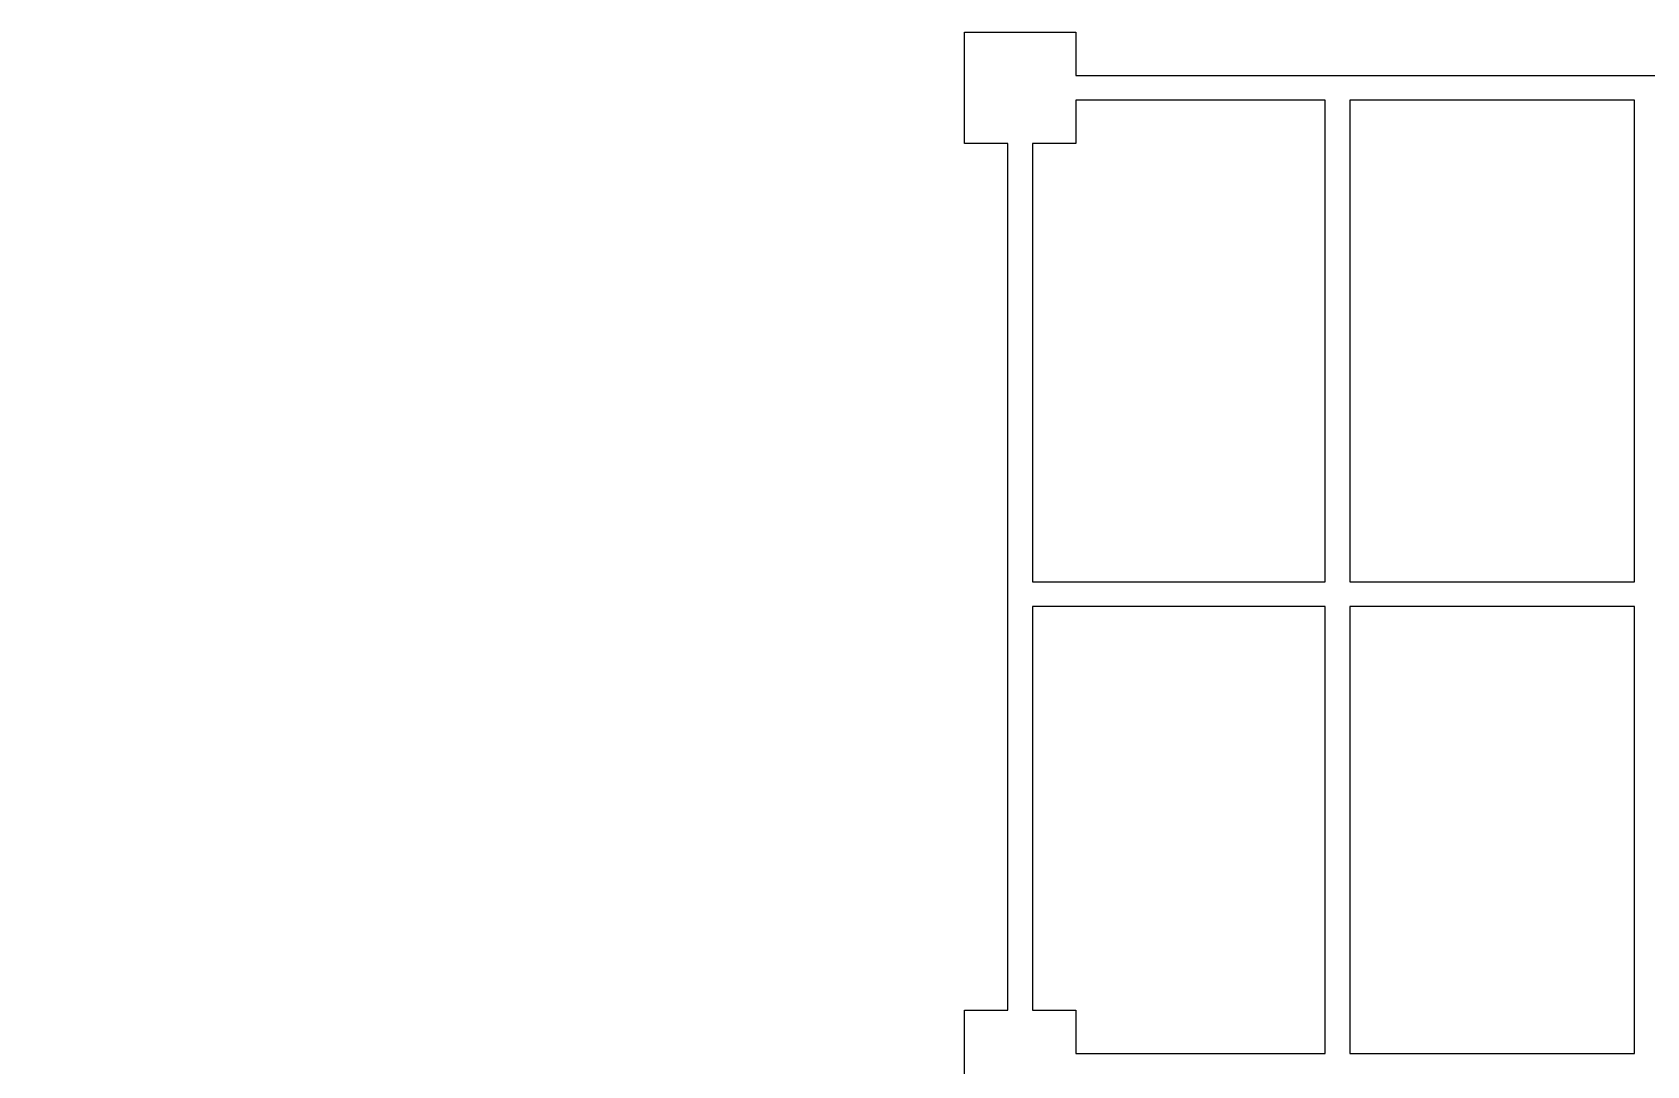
# Model space of a CAD drawing. Header units: millimetres. Extents: x -960 to 41501, y -1010 to 11880.
# Drawn here: x 2595 to 3900, y 10664 to 11499 of the extents above; entities that cross this region are included whole.
import ezdxf
from ezdxf.enums import TextEntityAlignment as Align

# ---------------------------------------------------------------- set-up
doc = ezdxf.new("R2010")
doc.units = ezdxf.units.MM
doc.header["$LTSCALE"] = 100
for name, color, linetype in [('0-xref', 7, 'Continuous'), ('X-S-FAB-L10$0$0-DIM-TXT', 8, 'Continuous'), ('X-S-FAB-L10$0$Steel Frame-188K', 8, 'Continuous')]:
    doc.layers.add(name, color=color, linetype=linetype)
doc.styles.add('X-S-FAB-L10$0$CHINA', font='simplex.shx', dxfattribs={"width": 0.75, "bigfont": 'chineset.shx'})
doc.styles.add('X-S-FAB-L10$0$Standard', font='', dxfattribs={"width": 0.8})
doc.styles.add('X-S-FAB-L10$0$TG_NOTE_TEXT', font='simplex.shx', dxfattribs={"width": 0.75, "bigfont": 'chineset.shx'})
doc.styles.get('X-S-FAB-L10$0$Standard').set_extended_font_data('Microsoft JhengHei')

# ---------------------------------------------------------------- blocks, each defined once
blk = doc.blocks.new('X-S-FAB-L10')
at = {"layer": 'X-S-FAB-L10$0$Steel Frame-188K'}
blk.add_lwpolyline([(2630, 9195), (2630, 9869), (2595, 9869), (2595, 9959), (2685, 9959), (2685, 9924), (3348.5, 9924), (3348.5, 9959), (3383.5, 9959), (3383.5, 10618.6), (3348.5, 10618.6), (3348.5, 10708.6), (3383.5, 10708.6), (3383.5, 11409), (3348.5, 11409), (3348.5, 11499), (3438.5, 11499), (3438.5, 11464), (4275, 11464)], dxfattribs=at)
for points in [[(3640, 11444), (3438.5, 11444), (3438.5, 11409), (3403.5, 11409), (3403.5, 11054.7), (3640, 11054.7)], [(3890, 11444), (3660, 11444), (3660, 11054.7), (3890, 11054.7)], [(3640, 11034.7), (3403.5, 11034.7), (3403.5, 10708.6), (3438.5, 10708.6), (3438.5, 10673.6), (3640, 10673.6)], [(3890, 11034.7), (3660, 11034.7), (3660, 10673.6), (3890, 10673.6)]]:
    blk.add_lwpolyline(points, close=True, dxfattribs=at)
at = {"style": 'X-S-FAB-L10$0$TG_NOTE_TEXT', "width": 0.5, "flags": 1}
for p in [(7463.3, 9020), (18268.3, 8649), (11197.8, 4800.2), (16485.8, 4800.2), (25420.3, 2635), (13360, 320, 0), (7463.3, -33.3)]:
    blk.add_attdef('WH', text='', height=20, dxfattribs=at).set_placement(p, align=Align.BOTTOM_LEFT)
at = {"width": 0.5}
for style, p in [('X-S-FAB-L10$0$TG_NOTE_TEXT', (7585, 9020)), ('X-S-FAB-L10$0$TG_NOTE_TEXT', (18390, 8649)), ('X-S-FAB-L10$0$TG_NOTE_TEXT', (11117.5, 4813.5)), ('X-S-FAB-L10$0$TG_NOTE_TEXT', (16607.5, 4813.5)), ('X-S-FAB-L10$0$TG_NOTE_TEXT', (25350, 2635)), ('X-S-FAB-L10$0$Standard', (13129.4, 325, 0)), ('X-S-FAB-L10$0$TG_NOTE_TEXT', (7585, -20))]:
    blk.add_attdef('DESC', text='', height=10, dxfattribs=dict(at, style=style)).set_placement(p, align=Align.BOTTOM_LEFT)
for tag, style, p in [('TYPE', 'X-S-FAB-L10$0$TG_NOTE_TEXT', (7619.3, 9020)), ('NO', 'X-S-FAB-L10$0$TG_NOTE_TEXT', (7650.1, 9020)), ('TYPE', 'X-S-FAB-L10$0$TG_NOTE_TEXT', (18424.2, 8649)), ('NO', 'X-S-FAB-L10$0$TG_NOTE_TEXT', (18455, 8649)), ('NO', 'X-S-FAB-L10$0$TG_NOTE_TEXT', (11088.6, 4813.5)), ('TYPE', 'X-S-FAB-L10$0$TG_NOTE_TEXT', (11151.8, 4813.5)), ('TYPE', 'X-S-FAB-L10$0$TG_NOTE_TEXT', (16641.8, 4813.5)), ('NO', 'X-S-FAB-L10$0$TG_NOTE_TEXT', (16672.6, 4813.5)), ('NO', 'X-S-FAB-L10$0$TG_NOTE_TEXT', (25313, 2635)), ('TYPE', 'X-S-FAB-L10$0$TG_NOTE_TEXT', (25350, 2635)), ('NO', 'X-S-FAB-L10$0$Standard', (13100, 320, 0)), ('TYPE', 'X-S-FAB-L10$0$Standard', (13129.4, 320, 0)), ('TYPE', 'X-S-FAB-L10$0$TG_NOTE_TEXT', (7619.3, -20)), ('NO', 'X-S-FAB-L10$0$TG_NOTE_TEXT', (7650.1, -20))]:
    blk.add_attdef(tag, text='', height=10, dxfattribs=dict(at, style=style)).set_placement(p, align=Align.BOTTOM_RIGHT)
at = {"style": 'X-S-FAB-L10$0$TG_NOTE_TEXT', "width": 0.5, "flags": 1}
for rotation, p in [(180, (43, 7480)), (180, (943, 7480)), (90, (24310, 3717.8)), (270, (17080, 1711.7))]:
    blk.add_attdef('WH', text='', height=20, rotation=rotation, dxfattribs=at).set_placement(p, align=Align.BOTTOM_LEFT)
at = {"width": 0.5}
for rotation, style, p in [(180, 'X-S-FAB-L10$0$Standard', (317.6, 7480)), (180, 'X-S-FAB-L10$0$Standard', (1217.6, 7480)), (90, 'X-S-FAB-L10$0$TG_NOTE_TEXT', (24310, 3647.5)), (270, 'X-S-FAB-L10$0$TG_NOTE_TEXT', (17080, 1605))]:
    blk.add_attdef('DESC', text='', height=10, rotation=rotation, dxfattribs=dict(at, style=style)).set_placement(p, align=Align.BOTTOM_LEFT)
for tag, rotation, style, p in [('TYPE', 180, 'X-S-FAB-L10$0$Standard', (317.6, 7480)), ('NO', 180, 'X-S-FAB-L10$0$Standard', (347, 7480)), ('TYPE', 180, 'X-S-FAB-L10$0$Standard', (1217.6, 7480)), ('NO', 180, 'X-S-FAB-L10$0$Standard', (1247, 7480)), ('TYPE', 90, 'X-S-FAB-L10$0$TG_NOTE_TEXT', (24310, 3647.5)), ('NO', 90, 'X-S-FAB-L10$0$TG_NOTE_TEXT', (24310, 3610.5)), ('TYPE', 270, 'X-S-FAB-L10$0$TG_NOTE_TEXT', (17080, 1605)), ('NO', 270, 'X-S-FAB-L10$0$TG_NOTE_TEXT', (17080, 1573))]:
    blk.add_attdef(tag, text='', height=10, rotation=rotation, dxfattribs=dict(at, style=style)).set_placement(p, align=Align.BOTTOM_RIGHT)
at = {"layer": 'X-S-FAB-L10$0$0-DIM-TXT', "style": 'X-S-FAB-L10$0$CHINA', "width": 0.75}
for p in [(667.4, 7855.1, -2689.4), (22627.4, 6728.8), (25644.7, 6728.8), (24778.8, 5569.1), (1118.3, 4980), (417.8, 4594.6), (23874.8, 4355), (22927.4, 4330.1), (23749.9, 3901.4), (417.8, 3765.2), (1118.3, 3730), (417.8, 3115.8), (536.9, 2227.8), (16909, 1782.7), (888.4, 880.5), (16977.4, 750), (18878.8, 750), (25641.2, 553.2), (21364, 526.9)]:
    blk.add_attdef('HIG', text='', height=80, dxfattribs=at).set_placement(p, align=Align.MIDDLE_LEFT)

msp = doc.modelspace()

# ---------------------------------------------------------------- block references
at = {"layer": '0-xref'}
msp.add_blockref('X-S-FAB-L10', (0, 0), dxfattribs=at)

doc.saveas('drawing.dxf')
